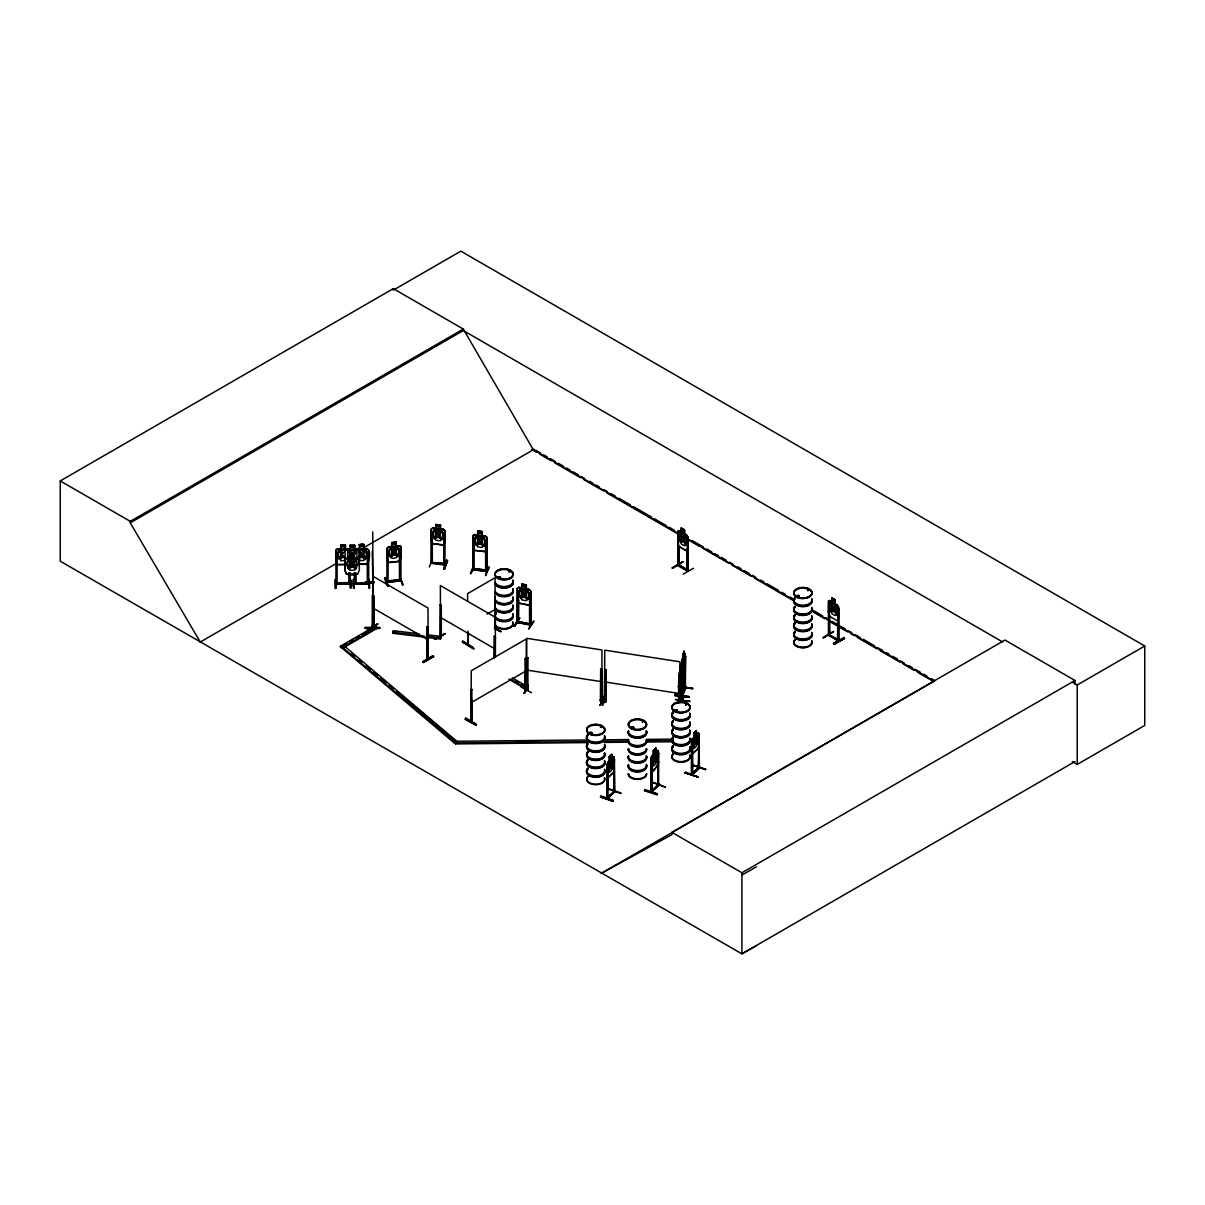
<?xml version="1.0" encoding="UTF-8"?>
<svg xmlns="http://www.w3.org/2000/svg" width="1205" height="1205" viewBox="0 0 1205 1205"><rect width="100%" height="100%" fill="white"/><g stroke="black" fill="none" stroke-linecap="round" stroke-linejoin="round"><path stroke-width="1.5" d="M365.22 582.738L374.333 582.663M681.819 695.963L681.94 682.858M682.828 668.956C682.482 675.674 682.226 652.929 683.612 661.425C684.425 642.898 685.268 673.565 683.596 663.217L682.934 700.843L682 701.491L682.874 699.608M682.783 694.14L681.91 694.863L685.359 687.965M685.705 656.198L684.907 656.876L685.705 656.198L684.907 688.642M685.404 656.936L685.449 688.778L685.735 686.73L684.877 687.573M679.063 685.012C678.686 693.583 683.13 679.243 682.166 677.029M685.193 664.286L682.768 673.731M685.027 664.271L684.847 669.001L682.919 673.746M674.86 695.526L675.056 694.426L689.26 697.017L674.86 695.526L689.079 697.394M689.23 696.46L675.041 694.457M372.616 627.609L373.671 628.167L373.927 596.114L372.978 595.586L372.616 627.609L373.595 628.182L374.017 626.675L372.767 625.907M373.927 626.736L372.255 626.239M427.444 658.186L427.775 659.391L428.016 627.353L427.082 626.826L426.721 658.924L427.082 657.433M428.016 657.975C426.841 656.198 426.344 659.542 427.594 659.346M439.991 635.728L441.407 636.074L440.247 635.412M437.415 638.228L434.372 639.343L445.202 633.679C440.292 637.355 438.786 635.125 441.301 637.129L441.301 605.392L440.352 604.865L440.006 636.963M441.301 636.014L440.443 639.042L392.815 633.288L392.815 632.294L393.402 630.697L419.039 633.785M606.958 797.379L608.209 796.851L606.913 797.258C606.1 799.502 609.067 796.957 607.606 798.659L607.651 766.109L607.32 798.764L614.942 791.61M658.307 751.167L657.433 750.519L655.821 752.221L655.761 748.049L653.276 750.414L653.366 754.375L652.116 756.861L651.769 791.474M699.036 767.585L692.137 772.917L692.288 773.987M698.704 767.389L699.036 766.425M678.716 564.949L677.812 564.332M687.709 570.176L686.986 569.634M687.919 570.176L688.025 571.396L687.558 570.583M687.919 539.554L688.221 571.034M462.283 641.979C484.289 653.396 470.643 649.209 462.554 641.181L472.917 647.778M472.872 647.642L462.298 641.919M472.872 647.206L462.554 641.196M679.033 674.634L679.966 670.537M681.94 667.901L682.135 659.512L684.847 653.261L684.877 688.733M685.811 686.925L685.027 687.965M685.811 688.07L682.407 696.083M613.571 772.48L614.204 767.811L613.571 772.48L607.591 777.978L613.511 772.405M657.493 766.094C662.072 752.236 652.297 780.704 650.881 768.459M828.694 634.975L829.823 635.638L828.799 633.875L828.799 635.035L838.831 640.909L838.831 609.143L837.897 608.6L837.535 640.699C839.147 641.271 839.358 638.921 837.535 639.539M829.145 634.628L828.483 635.336L838.575 641.181L838.469 607.004L835.11 603.735C835.788 595.149 833.755 604.292 836.677 606.085L836.677 613.39L834.99 615.529L831.857 613.691L830.17 609.579L830.17 602.289L831.857 601.973L831.857 597.801L835.216 599.759M684.063 655.324L683.943 651.167L682.331 660.461L682.497 701.566L682.738 663.488L681.94 664.166L682.738 663.488M600.436 796.866L600.858 795.842L613.33 800.21L612.908 801.28L600.436 796.897L612.908 801.25M613.27 800.828L600.753 796.52L613.33 800.873M656.966 794.908L644.509 790.48L657.388 793.869L644.871 789.546L644.494 790.555L657.388 794.532M657.327 794.411L644.811 790.179M685.012 773.083L685.434 772.013L697.906 777.059L685.043 772.962M697.846 776.939L685.329 772.691L697.906 777.059M372.917 583.732L372.27 551.212M372.917 627.82L372.767 531.902M497.831 577.481L498.75 576.593M498.81 577.933L498.403 576.954M498.403 577.632L499.668 577.059M500.09 577.059L499.849 577.858M498.75 576.849L500.226 577.09M498.99 576.803L500.241 576.909L499.668 577.933M508.992 571.547L509.414 571.14M509.685 571.441L510.107 571.833M589.622 732.745L590.902 733.89L592.167 732.745M590.058 732.55L590.284 733.438M591.339 733.529L592.303 733.077M600.512 726.871L601.521 726.751L600.452 726.856M601.265 727.474L600.738 726.645M601.446 727.142L600.693 726.615M631.375 727.383L631.932 728.407L633.574 728.121M632.414 728.212L632.143 727.082M643.38 721.509L642.31 721.991M674.89 710.227L675.794 711.342L677.436 710.619M675.312 710.031L675.93 710.649M675.282 710.573L676.156 709.85M676.382 710.649L677.15 710.167L676.382 709.67M677.526 710.769L677.014 710.137M685.946 705.076L686.217 704.292M685.705 704.759L686.73 704.368M798.764 596.204L797.183 595.797L797.62 596.641M798.493 596.641L798.312 595.496M799.322 595.857L799.051 596.761M807.44 590.314C809.444 590.51 807.531 590.239 808.239 589.848M808.63 589.742L807.862 590.254M809.007 590.42L808.239 589.606M465.19 719.174L475.629 725.018L476.141 724.13C444.238 705.588 498.132 737.716 465.19 719.174L465.763 718.21M372.917 581.91L372.194 583.657M372.827 583.717L372.917 583.069M372.179 626.088L372.27 628.001L372.255 595.375M372.255 627.157L372.917 627.233M372.842 626.66L372.255 625.907L372.104 626.66M372.842 627.82L372.767 627.067M838.469 617.427L837.309 620.801L829.417 616.177L828.498 611.613L829.417 616.177M677.873 541.858L678.807 546.422L686.76 551.016L687.919 547.642L688.025 537.234L686.835 535.156L678.897 530.833L677.873 531.39L677.812 565.627L678.716 566.109M686.76 551.016L688.025 547.733M392.815 633.288L393.402 630.697M440.443 639.042L441.015 636.436L426.359 634.674M432.369 562.298L430.893 562.057L432.173 562.253L432.158 563.458L431.059 561.726L430.923 563.262L431.089 529.191L432.61 527.88L435.773 528.377M432.339 531.616L431.044 531.465L432.339 531.616L432.309 563.051M445.142 541.407L443.53 545.097L432.535 543.741L431.089 539.674L431.285 529.161M440.458 525.034L435.803 524.371L435.924 528.513L433.589 529.537L433.589 536.827L435.924 540.247L440.307 540.789L442.642 537.957L442.642 530.652L440.307 529.055L440.458 525.034L435.924 524.612M440.458 528.95L440.488 524.943M429.326 567.013L432.475 558.954M440.488 528.859L443.515 529.236L432.58 527.971M431.209 561.771L432.475 562.253M443.726 533.032L445.127 532.896L443.726 533.032L443.847 564.904L443.832 542.084M445.022 563.804L445.263 564.693L431.059 562.886M443.606 563.669L445.263 563.533M443.892 568.896L446.784 560.054L443.681 568.956L444.479 569.061L447.537 560.792L444.479 569.031M474.183 570.07L472.737 569.875L472.963 537.776M474.092 570.025L474.258 537.942M477.632 530.983L482.301 531.556L477.632 530.983L477.632 534.884M485.389 551.619L474.363 550.339L485.389 551.619L486.986 547.929L485.238 551.559M482.301 535.472L482.301 531.556M472.963 567.028L470.447 573.701L472.978 568.685M471.14 573.625L473.068 568.188M472.827 568.383L472.993 569.905L472.917 535.788L474.439 534.493L477.783 535.035M473.023 568.368L487.091 570.146L474.409 568.911M474.152 569.995L474.409 568.579M485.54 539.629L486.94 539.509L485.54 539.629L485.66 571.516L486.986 571.592L486.986 537.43L485.344 535.848L482.151 535.577L482.151 531.676M486.865 570.477L486.654 571.637L486.986 537.43M485.826 569.905C485.781 574.152 484.425 568.263 486.94 570.131M485.51 575.568L488.597 566.666L489.351 567.419L485.63 575.478M357.524 550.143L359.03 550.007L361.515 553.532C363.247 548.064 369.107 548.757 362.554 554.421C369.046 560.054 363.774 561.048 361.605 555.264L358.623 559.18M393.975 551.122C395.617 545.549 401.461 545.564 394.984 551.92C401.536 556.921 395.933 558.457 394.05 552.869C392.393 558.728 386.383 558.728 393.041 552.116C385.208 545.006 395.014 548.305 393.869 550.911M400.934 557.237L399.367 561.199L388.552 562.389L387.136 558.759L387.136 548.35M387.016 558.894L388.462 562.615L399.518 561.41L401.099 557.252L401.099 546.754C398.885 544.058 394.14 548.245 396.385 541.979L391.685 542.491L391.715 546.498L388.477 546.754L386.986 548.32L386.895 582.482C384.892 580.283 390.149 580.313 388.055 582.392L388.1 550.278M650.926 768.609L650.79 758.066L653.502 754.42L653.411 750.459M651.031 792.092L650.881 758.035L651.815 755.897M692.212 774.062L691.399 774.71L691.384 740.563L698.117 732.911L698.9 733.559L698.704 768.549L698.9 733.559M691.519 740.608L692.182 738.364M683.069 654.104L683.717 652.492L683.069 655.415M679.364 702.349L679.454 673.218L681.217 663.955L680.192 666.877M680.192 668.173L680.84 665.25M682 701.491L681.97 666.034L679.424 672.3M681.97 666.034L681.187 668.082L681.066 663.94M679.56 676.999L679.364 676.186L679.56 701.295M682.889 669.543L684.455 662.554L683.943 651.167M679.274 687.874L681.97 681.774M675.508 699.653L689.712 701.581M684.877 687.904L682.768 694.351M681.94 695.933L685.208 687.904L684.681 653.246M682.151 700.738L682.271 700.692M678.385 686.895L692.755 688.311L678.551 686.383M689.893 701.084L675.538 699.472M367.013 564.211L368.61 560.325M359.316 561.003L357.719 564.889L346.588 565.115L357.84 565.024L359.467 561.018L359.467 550.519L357.78 549.164L346.633 549.254L345.112 550.655L345.142 570.281M529.341 605.166L518.722 603.027L517.276 598.945L518.677 603.118L529.281 605.256L530.742 601.551M529.281 605.256L530.833 601.687M528.016 657.81L526.615 657.9L528.016 657.81L527.835 689.893M524.988 671.26L524.883 690.495C527.338 691.655 525.47 686.805 528.046 688.356M524.597 693.402L528.377 684.771L527.188 688.055M528.347 684.771L523.904 693.477L526.721 689.787L526.751 638.319L601.928 649.947L601.943 701.325L600.376 699.939L602.048 699.834L600.482 700.03M528.031 689.064L526.495 688.552M600.647 669.061L601.928 669.257L600.647 669.061L600.391 701.144L601.792 701.31L601.792 669.528M679.936 702.711L679.936 661.786L604.759 650.158L604.503 701.551L604.759 669.468L606.04 669.664L605.874 701.792L606.04 669.664M603.841 696.445L604.639 697.228L600.165 705.256L603.886 696.46L600.286 705.181M600.165 705.256L603.946 696.52M606.386 696.626L602.696 705.437C600.693 705.874 604.443 695.918 606.386 697.288M604.609 700.06L606.175 700.301L604.759 700.421M678.656 680.9L679.936 681.096L678.656 680.9L678.536 702.801M823.241 637.385L833.709 631.465L823.316 638.032M823.226 637.882L833.182 631.736M672.721 568.308L683.024 561.681L672.209 567.917M367.495 629.748L377.828 623.738L367.57 630.396M367.48 630.23L377.737 624.235M434.869 639.027L445.097 633.514M387.874 586.428L385.299 577.557L384.546 578.295L386.73 584.922M609.233 756.755L611.854 754.435L609.233 756.755L609.308 760.717L608.073 763.202L607.441 797.921M335.412 579.349L335.803 588.371L335.005 588.386L335.517 579.289M335.412 579.786L335.803 588.371M353.201 579.801L353.502 588.251L354.225 587.603M686.73 535.231L688.025 537.234L687.919 571.336C685.449 569.709 673.595 564.121 678.671 564.874M679.213 565.883L679.108 547.13M514.776 626.314L519.596 617.698L514.083 626.088M514.686 626.133L519.566 617.698M514.008 626.163L519.506 618.18M400.994 580.629L386.685 582.151L388.251 582.03M470.748 720.515C474.439 719.174 469.679 721.75 471.14 721.931L471.245 670.793L526.269 639.012L526.269 690.224M524.853 689.29L526.374 688.883L525.034 689.185M517.367 622.578L517.337 588.371L517.111 622.473M517.111 621.313L530.562 624.085L530.757 625.305L530.742 591.128L529.236 589.486L518.768 587.272L517.276 588.462M517.412 590.45L518.662 590.706M521.855 587.889L521.855 583.988L526.374 584.892L526.314 588.884L528.423 590.751L528.423 598.042L526.163 600.723L521.946 599.864L519.686 596.279L519.686 588.989L521.946 588.145L521.855 583.988M517.246 622.503L530.878 625.259L530.893 591.098L529.296 589.396L526.224 588.899L526.374 584.892M529.582 623.482L529.582 625.094L529.658 592.935M530.908 593.176L529.492 593.206M518.496 621.599L530.546 624.13M518.512 621.66L518.707 622.413M529.718 624.687L529.658 604.142M533.559 621.102L528.558 629.1L534.116 621.223M606.838 798.538L614.46 791.414L614.384 790.254L613.571 792.137L614.927 791.685L614.384 759.707L613.616 792.212M650.896 791.037L658.111 785.193L652.206 790.796M657.674 784.711L658.517 783.913M657.764 785.69L658.397 751.046L657.463 750.354L651.709 755.942M651.649 792.318L651.694 759.768L651.453 792.348L658.954 785.223M692.001 772.932L691.444 773.625L698.734 767.69M691.504 773.52C689.621 777.978 703.434 764.949 698.192 768.383L698.945 735.894L699.427 767.931M699.367 767.916L691.956 774.86L692.77 774.182L692.634 739.373L693.929 736.888L693.794 732.926L696.279 730.576L697.439 742.099L696.204 746.422L693.884 748.621L692.634 746.678M682.617 694.773L682.617 695.933M467.51 643.485C469.589 643.003 466.486 644.404 467.962 644.404M467.977 631.119L467.992 644.946L468.429 632.655M494.668 627.91L500.813 631.661L495.074 628.784M494.668 629.07L495.135 597.017L495.135 628.799M358.548 557.282L360.581 554.421L358.623 551.739M498.283 577.195L500.105 577.496M500.512 577.541L498.102 577.722M500.467 577.888L500.165 576.818M510.046 571.682L508.721 571.833L509.143 571.004M589.531 732.866L591.76 732.971L590.284 732.73M591.655 732.926L589.893 732.489M633.077 728.166L633.393 727.067M675.297 709.881L674.755 710.558L675.93 711.055M796.701 595.978L799.051 595.601M798.81 596.445L799.427 595.978M807.832 590.706L808.043 589.667M372.27 581.819L372.27 582.663M372.857 582.648L372.842 581.91M354.15 582.738L355.776 582.708M354.15 583.883L368.745 583.717L368.61 549.902M355.776 583.039C362.856 585.992 369.137 580.946 368.564 584.048M387.167 548.441L388.552 546.874L399.397 545.775M386.941 580.976L388.341 581.156M399.548 580.78L401.024 580.991L400.904 579.801M468.459 644.645L467.962 643.244M609.369 760.717L606.748 764.407L606.883 774.951M607.651 762.283L613.556 756.74L611.854 758.352M607.651 766.109L607.395 766.907M614.821 759.858L613.707 760.355M653.502 750.504L655.821 748.305M614.053 791.203L614.821 790.48M614.836 791.67L607.727 796.987L614.053 791.534M651.694 759.768L651.453 760.566M658.322 785.901L658.442 753.366L658.517 785.073M658.864 753.517L657.749 754.029M651.709 771.456L657.433 766.019M696.415 730.622L693.929 732.986M692.212 742.295L691.971 774.951L691.956 743.093M699.382 736.044L698.267 736.541M657.749 784.636L658.984 784.109L658.111 786.022M651.016 792.197L658.442 785.148M697.996 748.606L692.167 754.164L698.132 748.667L698.9 744.042M693.011 765.476L705.904 769.453L693.432 765.055M347.718 550.143L345.323 548.878L345.323 544.871L340.849 544.931L340.849 548.923L337.43 548.742L335.909 550.158L335.969 584.395L337.204 584.35M336.059 550.293L337.505 548.968L348.516 548.832M345.112 550.745L346.709 549.375L350.068 549.45L349.902 545.308L354.692 545.368L349.902 545.308M349.917 558.518L347.537 559.843L347.537 567.133L349.917 570.251L354.391 570.206L356.785 567.073L356.785 559.768L354.391 558.487L354.526 550.625L350.053 550.655L349.917 558.518L346.498 558.322L344.976 559.828C344.841 572.104 342.898 577.27 357.689 574.092L359.331 570.101L359.346 550.098L363.82 550.052L363.82 557.343L359.346 557.403M472.179 721.373L471.712 719.912L471.396 721.84M526.374 688.883L525.516 690.601M525.034 690.345L526.028 689.832M473.068 535.864L474.499 534.628L485.238 536.059L486.956 537.52M589.667 732.655L590.676 732.188M799.201 596.43L796.927 596.43M631.42 727.293L632.384 726.766L631.284 727.925M632.203 727.76L632.64 727.218M633.348 727.986L633.258 726.961M633.785 727.956L632.866 728.212M633.634 728.287L633.348 727.007M643.093 721.539L642.431 721.524M675.403 710.317L676.382 710.076M676.773 710.92L676.999 710.031M677.3 710.799L676.382 711.055M348.923 582.618L335.803 582.783L350.173 583.039M337.084 583.16L336.993 584.38M337.084 584.32L337.129 552.221L335.803 552.236L337.129 552.523M350.098 582.693L348.938 583.039M348.923 583.823L350.248 584.139L350.083 582.618M354.21 583.069L355.641 583.009M355.626 572.661L355.776 583.868M367.284 582.572L368.594 582.557L367.329 582.904M677.767 531.45L678.957 530.607L681.367 532.143M607.441 796.761L607.727 797.815M443.681 563.337L444.991 563.458M495.481 597.228L494.668 597.288M495.195 628.151L500.572 631.209M500.813 631.646L494.607 628.272M372.978 626.193L373.671 627.007M440.006 636.843L440.94 637.37L441.301 605.392M422.819 661.635L433.137 655.686L422.88 661.681L423.392 662.614L433.634 656.544L422.91 662.238M433.213 656.303L422.97 662.298L433.604 656.514L433.077 655.64M494.095 657.915L494.457 636.089L495.391 636.632L495.029 656.65M470.884 721.659L470.884 689.893L471.803 689.35L472.164 721.449M472.164 689.561L470.884 689.893M525.35 658.864L526.269 658.322L524.988 658.653L525.35 690.646M531.48 692.724L521.012 686.971M756.499 945.548L741.918 953.848L60.25 561.199L60.25 480.931L393.297 288.658L463.307 329.07L533.318 449.751L678.34 533.469M60.25 480.931L130.261 521.358L463.307 329.07M201.054 641.587L200.256 642.039L130.261 522.85L463.307 330.562L1002.545 641.888M200.256 642.039L336.24 563.533M363.925 547.552L534.101 449.299M340.443 646.211L374.83 626.344L376.849 627.504L376.849 628.498L342.446 648.365L340.443 647.206L340.443 646.211L342.446 647.371L454.496 742.19L454.496 743.184L342.446 648.365L342.446 647.371L376.849 627.504M340.443 647.206L346.694 643.591M349.827 641.783L352.945 639.976M356.078 638.168L359.195 636.376M362.328 634.568L371.712 629.146M487.031 614.158L495.135 609.489M681.262 531.947L681.262 528.031L684.651 529.989L684.53 533.966L686.79 535.261M678.174 533.514L678.852 566.094M684.53 530.049L681.141 528.091M688.025 571.396L687.437 569.378L686.986 570.839L687.347 538.816L794.035 600.271M678.807 546.422L686.865 550.941M672.149 567.977L683.039 561.696M683.115 574.137L693.462 568.263M471.245 702.56L526.269 670.793M601.898 873.007L671.908 834.658L671.908 832.339L1004.955 640.051L1074.965 680.479L1074.965 684.154M601.114 873.459L934.176 681.171L811.959 610.619M671.908 832.339L741.918 872.766L1074.965 680.479M1072.345 682.181L1077.225 684.997L1144.75 646L1144.75 725.44L1077.225 764.422L1072.33 761.605M1074.965 761.56L741.918 953.848L741.918 872.766M828.799 603.268L829.462 635.848M837.4 604.94L838.575 607.019L838.575 617.517M838.831 609.143L837.55 608.796M837.791 639.478L829.462 635.02L838.575 640.021M834.116 644.298L844.509 638.379L834.131 644.374L833.559 643.38L844.027 637.55M833.559 644.042L844.509 638.379L843.952 637.46M844.042 638.063L833.589 643.395M741.918 875.071L756.499 866.772M340.849 548.923L338.454 550.263L338.454 557.554L340.849 560.656L345.323 560.596M356.966 550.128L359.346 548.802L359.195 544.675C368.504 540.879 359.903 551.016 367.073 548.486C371.502 551.739 369.137 559.888 367.118 564.347L357.749 564.362M350.053 549.344L347.658 550.67L347.658 557.975M517.276 621.042L518.707 621.253L517.472 621.042M385.238 577.617L387.965 586.338M445.157 563.82L432.475 562.584L443.997 563.337L444.991 564.618M445.007 563.413L444.841 565.024L445.172 530.818L443.515 529.236M472.963 569.558L487.091 571.306M474.303 568.865L473.128 568.368M471.742 721.117L471.803 700.15M631.646 727.127L633.634 727.127M686.142 704.036L685.57 704.789M604.609 701.22L606.04 701.431L604.729 701.174M605.844 701.732L604.759 701.581M342.446 647.371L344.796 646.437L456.831 741.271L454.496 742.19M342.446 648.365L344.796 647.431L344.796 646.437M353.803 579.741L354.104 588.161M518.436 622.774L518.662 600.045M468.127 644.374L467.615 632.715M335.954 582.813L335.818 584.38L350.248 583.838M608.51 789.124L620.982 793.508M705.543 769.679L693.071 765.265M665.039 787.166L652.492 782.301L665.386 786.94M400.843 579.485L387.92 580.81L388.341 582.316M399.548 579.967L401.024 579.831M399.683 580.72L399.548 549.013M499.021 576.608L497.876 577.692M499.894 578.008L498.75 577.843M798.719 596.716L797.559 596.55M591.399 733.438L590.239 733.589M633.137 727.805L631.947 727.715M633.303 728.242L631.977 728.242M399.668 579.53L400.813 579.876M678.069 564.076L678.069 565.22M687.242 570.522L687.347 550.022M367.118 582.572L354.481 583.115M527.85 689.938L526.751 689.742M396.264 542.22L391.881 542.702L391.881 546.603L389.516 548.17L389.516 555.475L391.881 558.337L396.264 557.855L398.614 554.466L398.614 547.175L396.264 546.121L396.234 542.13M388.191 550.564L386.805 550.414M399.638 549.299L400.843 548.862M399.668 575.975L402.53 584.787M386.805 581.367L399.397 579.967M387.061 581.337L386.925 582.557L400.934 580.931L400.934 546.814M402.41 584.907L403.208 584.787L399.668 576.638L402.5 584.289M681.036 668.067L681.578 675.312L680.012 682.301L679.454 680.524M797.8 595.24L798.764 595.481M676.502 711.161L675.463 710.83M642.822 721.132L642.551 721.991M373.49 626.946L373.565 628.091M440.247 636.571L441.301 637.129M427.082 626.826L427.293 658.593M677.993 531.495L678.385 565.296M838.062 639.253L838.062 640.397L837.897 619.807M359.195 544.765L363.985 544.705M345.323 548.787L348.576 548.712L350.263 550.067M359.195 548.667L355.927 548.621L354.406 550.037M356.002 548.742L367.013 548.712M345.323 550.173L340.849 550.233L340.849 557.523L345.323 557.478M367.284 551.965L368.594 551.95M359.346 560.536L363.82 560.476L366.215 557.328L366.215 550.022L363.82 548.742L363.82 544.75M357.84 564.226L367.013 564.121M337.385 564.603L344.871 564.512L337.385 564.603L335.909 560.732M350.535 588.1L350.098 579.123L350.399 588.206C352.191 588.974 352.478 578.656 350.098 579.786M353.201 579.831L354.014 579.168L354.315 588.251M368.61 579.65L369.408 579.65M335.818 584.305L350.098 584.139L350.098 572.631M368.61 584.018L354.21 584.229L354.315 572.676M369.031 587.965L368.61 578.987L368.896 588.07M587.121 739.975L455.656 741.286L455.701 743.922L587.166 742.611M604.021 739.81L628.438 739.569M647.221 739.373L673.52 739.117M515.755 741.678L538.289 741.452M647.221 740.367L658.502 740.262M587.166 741.617L455.701 742.928L455.701 743.922M604.082 741.437L628.498 741.196M647.281 741.015L673.565 740.744M604.082 742.431L628.498 742.19M647.281 742.009L673.565 741.738M354.526 545.413L354.526 549.405L357.719 549.39L359.316 550.67M349.766 554.39C362.735 555.46 344.976 551.122 349.766 558.307M354.391 558.397L357.644 558.322L359.331 559.692L357.584 558.367L346.573 558.548M346.573 573.957L357.584 573.866M374.333 582.226L365.22 582.256L372.782 582.994M365.22 582.452L374.333 582.376M365.22 627.368L379.816 627.428L379.816 628.438L365.22 628.498L365.22 627.474M379.816 627.941L365.22 628.001M444.841 565.024L431.179 563.292M602.063 701.039L600.647 701.174M354.481 584.259L354.451 582.648M655.686 752.161L656.936 752.297L656.936 759.587L655.686 763.895L653.366 766.094L652.116 764.151M611.628 754.601L611.628 758.502L612.878 758.638L612.878 765.928L611.628 770.236L609.308 772.435L608.073 770.492M393.402 631.691L397.063 632.128M392.815 632.294L423.949 636.059M427.609 636.496L440.443 638.048M472.857 538.063L474.152 538.228M443.455 544.856L432.655 543.621L431.134 539.584M447.537 560.822L446.739 560.054M472.993 568.745L473.987 568.865M486.835 571.577L472.706 569.814M682.843 653.863L682.843 657.764M682.135 659.512L681.759 661.846M678.385 686.232L692.589 688.808M678.415 686.669L692.619 688.627M604.624 669.754L605.904 669.935M528.016 688.432L526.916 688.221L526.916 689.381M526.751 689.396L528.167 689.606M604.759 681.925L679.936 693.568M526.751 670.085L601.928 681.714M678.144 565.205L688.371 571.065M521.795 584.063L526.314 584.982M518.722 587.362L522.006 588.055M518.843 618.21L519.596 618.361M530.953 624.883L517.412 622.232L517.608 621.012M495.029 629.266L495.135 577.707L467.615 593.598L467.615 601.069M499.473 576.608L500.647 577.481M347.1 550.022L345.534 550.067L343.018 553.652C340.94 548.124 335.909 549.194 342.084 554.541C335.321 560.461 341.361 561.153 343.094 555.4L345.639 559.03M601.792 700.964L600.512 701.114L600.376 699.939M369.348 579.56L369.709 588.07M698.117 732.911L698.825 733.694M691.308 751.077L692.303 754.21M658.397 751.046L658.186 785.946M655.761 751.965L655.912 748.094M608.45 788.642L620.967 793.026M613.707 792.137L614.204 757.327L614.053 792.363M440.578 636.632L440.352 585.555L495.391 617.322L495.391 656.439M838.439 641.181L838.303 639.93M590.465 733.529L589.622 733.137M354.526 549.314L356.921 550.595L356.921 557.9M440.006 605.061L440.94 605.603M494.095 636.3L495.029 636.843M372.631 595.797L373.565 596.324M426.721 627.022L427.655 627.564M526.269 688.944L525.757 689.923L525.907 670.718M426.721 657.764L428.016 657.93M427.082 658.593L428.152 659.135L428.016 608.043L372.978 576.276L373.143 627.383M476.08 724.672L465.687 718.752L476.141 724.792M1144.75 646L460.837 251.152L393.297 290.134L393.297 288.658M535.728 450.233L540.623 453.065M543.877 454.933L547.13 456.815M550.399 458.698L555.279 461.53M558.548 463.413L563.428 466.23M566.681 468.112L569.95 469.995M573.203 471.878L578.099 474.695M581.352 476.577L584.606 478.46M589.501 481.277L592.755 483.16M596.023 485.043L599.277 486.925M604.172 489.742L607.425 491.625M610.679 493.508L615.574 496.339M618.828 498.222L630.245 504.805M633.499 506.687L651.423 517.035M654.677 518.918L666.094 525.5M669.347 527.383L674.228 530.2M692.152 540.548L703.569 547.13M706.823 549.013L711.718 551.845M714.972 553.728L718.225 555.595M721.494 557.478L726.374 560.31M729.643 562.193L732.896 564.076M737.791 566.892L741.045 568.775M744.298 570.658L749.194 573.475M752.447 575.357L755.716 577.24M760.596 580.057L763.85 581.94M767.118 583.823L778.52 590.405M781.774 592.288L785.042 594.17M789.923 597.002L793.191 598.885M812.742 610.167L822.518 615.815M825.771 617.698L829.04 619.581M832.293 621.464L837.189 624.28M840.442 626.163L845.338 628.98M848.591 630.863L851.845 632.745M855.113 634.628L859.993 637.445M863.262 639.328L874.664 645.91M877.918 647.793L882.813 650.625M886.067 652.508L889.32 654.39M892.589 656.258L897.469 659.09M900.738 660.973L903.991 662.855M908.886 665.672L912.14 667.555M915.393 669.438L920.289 672.254M923.542 674.137L926.811 676.02M931.691 678.837L934.96 680.72M531.706 449.48L536.587 452.297M539.84 454.18L551.242 460.762M554.496 462.645L580.554 477.677M583.807 479.56L603.359 490.842M606.612 492.725L676.638 533.152M686.986 539.012L699.427 546.317M702.681 548.2L728.739 563.232M731.992 565.115L751.543 576.397M754.797 578.28L793.884 600.843M813.42 612.125L824.823 618.707M829.703 621.524L847.612 631.872M850.866 633.755L854.134 635.622M857.388 637.505L876.924 648.787M880.177 650.67L899.728 661.952M902.982 663.835L914.384 670.417M917.638 672.3L933.92 681.699M688.417 569.98L686.986 569.754M440.352 617.322L495.391 649.103M512.411 677.963L528.046 686.986M515.529 680.765L518.662 682.572M521.795 684.38L528.046 687.98M510.408 679.123L526.043 688.145M508.841 679.213L526.043 689.139M372.978 608.043L428.016 639.825M831.736 597.861L835.11 599.834M829.507 600.587L837.234 605.121M367.284 584.033L367.284 552.251M482.12 535.668L484.455 537.264L484.455 544.555L482.12 547.401L477.752 546.859L475.403 543.44L475.403 536.135L477.752 535.125L477.783 531.134M400.994 579.469L400.813 581.036M399.367 545.684L400.964 546.904M797.439 596.55L797.062 595.797M591.519 732.324L591.776 733.092M348.576 548.712L350.113 550.128M613.405 756.695L614.264 757.508L613.375 756.861M351.981 653.517L354.842 655.942M359.15 659.602L362.027 662.027M366.335 665.672L370.643 669.317M373.52 671.757L377.828 675.403M380.705 677.828L386.444 682.693M389.32 685.118L393.628 688.778M396.505 691.203L456.831 742.265M443.425 529.447L444.976 530.938L444.976 541.361M658.864 785.299L658.954 784.063M345.278 561.214L346.709 564.979L345.112 561.138M345.127 570.191L346.573 574.062M337.505 564.467L336.059 560.626L336.059 550.203M474.469 550.233L472.947 546.181L474.363 550.339M385.299 577.557L388.07 585.826M691.519 751.031L692.363 754.014M606.958 774.845L607.787 777.843M606.823 774.8L607.727 778.023M345.474 548.652L345.474 544.735L340.684 544.796L340.684 548.712M354.692 549.179L354.692 545.278M1077.225 684.997L1077.225 764.422M831.962 597.996L831.962 601.898L829.567 600.361L828.377 601.205L828.438 635.366L828.332 634.026M829.718 615.017L829.823 635.638M828.603 601.25L828.603 611.658M696.279 730.576L696.204 734.688M684.425 530.125L684.425 534.026L686.112 536.3L686.112 543.606L684.425 545.76L681.262 543.937L679.575 539.825L679.575 532.535L681.262 532.203L681.262 528.031M679.063 674.589L679.063 701.22M678.581 564.844L678.536 566.034M611.718 754.39L611.763 758.563M609.444 756.845L609.444 760.762M606.958 764.422L606.958 798.538M606.175 700.301L606.175 701.446M604.94 700.015L604.925 701.22M600.813 699.653L600.813 700.813M518.496 590.977L518.331 622.774M494.457 636.089L494.457 657.704M474.122 568.489L473.972 570.07M432.58 561.967L432.475 563.413M399.819 579.982L399.548 581.126L399.548 556.484M374.83 626.344L374.83 627.338M373.927 596.114L373.927 627.895M355.641 572.947L355.641 584.169M348.923 582.663L348.938 584.244L348.772 572.646M130.261 521.358L130.261 522.85M689.893 722.714A9.233 5.332 0 0 1 679.786 729.387A9.233 5.332 0 0 1 672.993 721.433M689.757 723.256A9.083 5.242 0 0 1 679.801 729.808A9.083 5.242 0 0 1 673.113 721.991M689.727 730.11A9.053 5.227 0 0 1 679.801 736.632A9.053 5.227 0 0 1 673.143 728.844M689.787 730.305A9.113 5.272 0 0 1 679.801 736.888A9.113 5.272 0 0 1 673.083 729.025M689.772 730.592A9.098 5.257 0 0 1 679.801 737.159A9.098 5.257 0 0 1 673.098 729.326M689.893 713.947A9.233 5.332 0 0 1 679.786 720.62A9.233 5.332 0 0 1 672.993 712.667M674.454 711.568A9.233 5.332 0 0 1 676.367 710.724M689.772 721.78A9.098 5.257 0 0 1 679.801 728.347A9.098 5.257 0 0 1 673.098 720.515M689.772 714.475A9.098 5.257 0 0 1 679.801 721.057A9.098 5.257 0 0 1 673.098 713.209M689.893 722.262A9.233 5.332 0 0 1 679.786 728.935A9.233 5.332 0 0 1 672.993 720.982M689.893 713.496A9.233 5.332 0 0 1 679.786 720.168A9.233 5.332 0 0 1 672.993 712.215M674.454 711.116A9.233 5.332 0 0 1 676.367 710.272M689.757 713.014A9.083 5.242 0 0 1 679.801 719.566A9.083 5.242 0 0 1 673.113 711.748M674.559 710.664A9.083 5.242 0 0 1 676.442 709.835M689.893 747.702A9.233 5.332 0 0 1 679.786 754.375A9.233 5.332 0 0 1 672.993 746.422M689.772 748.23A9.098 5.257 0 0 1 679.801 754.812A9.098 5.257 0 0 1 673.098 746.964M689.727 755.098A9.053 5.227 0 0 1 679.801 761.62A9.053 5.227 0 0 1 673.143 753.833M689.742 731.42A9.068 5.227 0 0 1 679.801 737.957A9.068 5.227 0 0 1 673.128 730.155M689.787 755.294A9.113 5.272 0 0 1 679.801 761.876A9.113 5.272 0 0 1 673.083 754.014M689.787 755.58A9.113 5.272 0 0 1 679.801 762.163A9.113 5.272 0 0 1 673.083 754.315M689.787 730.938A9.113 5.272 0 0 1 679.801 737.52A9.113 5.272 0 0 1 673.083 729.673M689.893 738.936A9.233 5.332 0 0 1 679.786 745.609A9.233 5.332 0 0 1 672.993 737.656M689.772 746.769A9.098 5.257 0 0 1 679.801 753.336A9.098 5.257 0 0 1 673.098 745.503M689.772 739.463A9.098 5.257 0 0 1 679.801 746.046A9.098 5.257 0 0 1 673.098 738.198M689.893 747.251A9.233 5.332 0 0 1 679.786 753.923A9.233 5.332 0 0 1 672.993 745.97M689.893 738.484A9.233 5.332 0 0 1 679.786 745.157A9.233 5.332 0 0 1 672.993 737.204M689.757 738.002A9.083 5.242 0 0 1 679.801 744.554A9.083 5.242 0 0 1 673.113 736.737M811.793 608.344A9.233 5.332 0 0 1 801.671 615.017A9.233 5.332 0 0 1 794.893 607.064M811.673 608.887A9.098 5.257 0 0 1 801.687 615.454A9.098 5.257 0 0 1 794.999 607.606M811.613 615.74A9.053 5.227 0 0 1 801.702 622.262A9.053 5.227 0 0 1 795.044 614.475M811.688 615.921A9.113 5.272 0 0 1 801.687 622.503A9.113 5.272 0 0 1 794.984 614.64M811.673 616.237A9.098 5.257 0 0 1 801.687 622.819A9.098 5.257 0 0 1 794.999 614.972M811.793 599.578A9.233 5.332 0 0 1 801.671 606.251A9.233 5.332 0 0 1 794.893 598.298M811.673 607.41A9.098 5.257 0 0 1 801.687 613.978A9.098 5.257 0 0 1 794.999 606.145M811.658 600.12A9.083 5.242 0 0 1 801.702 606.672A9.083 5.242 0 0 1 795.014 598.855M811.793 607.907A9.233 5.332 0 0 1 801.671 614.565A9.233 5.332 0 0 1 794.893 606.612M811.793 599.126A9.233 5.332 0 0 1 801.671 605.799A9.233 5.332 0 0 1 794.893 597.846M811.658 598.644A9.083 5.242 0 0 1 801.702 605.196A9.083 5.242 0 0 1 795.014 597.379M811.793 633.333A9.233 5.332 0 0 1 801.671 640.006A9.233 5.332 0 0 1 794.893 632.053M811.673 633.875A9.098 5.257 0 0 1 801.687 640.442A9.098 5.257 0 0 1 794.999 632.595M811.613 640.729A9.053 5.227 0 0 1 801.702 647.251A9.053 5.227 0 0 1 795.044 639.463M811.658 617.035A9.083 5.242 0 0 1 801.702 623.588A9.083 5.242 0 0 1 795.014 615.77M811.688 640.909A9.113 5.272 0 0 1 801.687 647.492A9.113 5.272 0 0 1 794.984 639.629M811.673 641.211A9.098 5.257 0 0 1 801.687 647.778A9.098 5.257 0 0 1 794.999 639.945M811.688 616.583A9.113 5.272 0 0 1 801.687 623.166A9.113 5.272 0 0 1 794.984 615.318M811.793 624.567A9.233 5.332 0 0 1 801.671 631.239A9.233 5.332 0 0 1 794.893 623.286M811.658 632.399A9.083 5.242 0 0 1 801.702 638.951A9.083 5.242 0 0 1 795.014 631.134M811.673 625.094A9.098 5.257 0 0 1 801.687 631.676A9.098 5.257 0 0 1 794.999 623.829M811.793 632.881A9.233 5.332 0 0 1 801.671 639.554A9.233 5.332 0 0 1 794.893 631.601M811.793 624.115A9.233 5.332 0 0 1 801.671 630.787A9.233 5.332 0 0 1 794.893 622.834M811.673 623.633A9.098 5.257 0 0 1 801.687 630.2A9.098 5.257 0 0 1 794.999 622.367M604.639 745.232A9.233 5.332 0 0 1 594.517 751.905A9.233 5.332 0 0 1 587.724 743.952M604.488 745.775A9.083 5.242 0 0 1 594.532 752.327A9.083 5.242 0 0 1 587.859 744.509M604.473 752.628A9.068 5.227 0 0 1 594.532 759.18A9.068 5.227 0 0 1 587.874 751.363M604.639 736.466A9.233 5.332 0 0 1 594.517 743.139A9.233 5.332 0 0 1 587.724 735.186M604.488 744.298A9.083 5.242 0 0 1 594.532 750.851A9.083 5.242 0 0 1 587.859 743.033M604.488 737.008A9.083 5.242 0 0 1 594.532 743.56A9.083 5.242 0 0 1 587.859 735.743M604.639 744.78A9.233 5.332 0 0 1 594.517 751.453A9.233 5.332 0 0 1 587.724 743.5M604.639 736.014A9.233 5.332 0 0 1 594.517 742.687A9.233 5.332 0 0 1 587.724 734.734M604.488 735.532A9.083 5.242 0 0 1 594.532 742.084A9.083 5.242 0 0 1 587.859 734.267M604.639 770.221A9.233 5.332 0 0 1 594.517 776.894A9.233 5.332 0 0 1 587.724 768.941M604.488 770.763A9.083 5.242 0 0 1 594.532 777.315A9.083 5.242 0 0 1 587.859 769.498M604.458 777.602A9.053 5.227 0 0 1 594.547 784.139A9.053 5.227 0 0 1 587.889 776.351M604.473 753.938A9.068 5.227 0 0 1 594.532 760.476A9.068 5.227 0 0 1 587.874 752.673M604.488 778.114A9.083 5.242 0 0 1 594.532 784.681A9.083 5.242 0 0 1 587.859 776.848M604.533 753.456A9.113 5.272 0 0 1 594.532 760.039A9.113 5.272 0 0 1 587.829 752.191M604.639 761.455A9.233 5.332 0 0 1 594.517 768.127A9.233 5.332 0 0 1 587.724 760.174M604.488 769.287A9.083 5.242 0 0 1 594.532 775.839A9.083 5.242 0 0 1 587.859 768.022M604.488 761.997A9.083 5.242 0 0 1 594.532 768.549A9.083 5.242 0 0 1 587.859 760.732M604.639 769.769A9.233 5.332 0 0 1 594.517 776.442A9.233 5.332 0 0 1 587.724 768.489M604.639 761.003A9.233 5.332 0 0 1 594.517 767.675A9.233 5.332 0 0 1 587.724 759.722M604.488 760.521A9.083 5.242 0 0 1 594.532 767.073A9.083 5.242 0 0 1 587.859 759.255M646.543 741.768A9.083 5.242 0 0 1 637.46 747.01A9.083 5.242 0 0 1 628.377 741.768M646.377 739.87A9.233 5.332 0 0 1 637.46 746.588A9.233 5.332 0 0 1 628.543 739.87M646.377 739.418A9.233 5.332 0 0 1 637.46 746.136A9.233 5.332 0 0 1 628.543 739.418M646.377 731.104A9.233 5.332 0 0 1 637.46 737.822A9.233 5.332 0 0 1 628.543 731.104M646.377 730.652A9.233 5.332 0 0 1 637.46 737.37A9.233 5.332 0 0 1 628.543 730.652M646.543 749.133A9.083 5.242 0 0 1 637.46 754.375A9.083 5.242 0 0 1 628.377 749.133M646.513 748.606A9.053 5.227 0 0 1 637.46 753.833A9.053 5.227 0 0 1 628.423 748.606M646.573 740.292A9.098 5.257 0 0 1 637.46 745.549A9.098 5.257 0 0 1 628.362 740.292M646.573 733.002A9.098 5.257 0 0 1 637.46 738.258A9.098 5.257 0 0 1 628.362 733.002M646.573 731.525A9.098 5.257 0 0 1 637.46 736.782A9.098 5.257 0 0 1 628.362 731.525M646.588 748.802A9.113 5.272 0 0 1 637.46 754.074A9.113 5.272 0 0 1 628.347 748.802M646.588 749.465A9.113 5.272 0 0 1 637.46 754.722A9.113 5.272 0 0 1 628.347 749.465M646.543 766.757A9.083 5.242 0 0 1 637.46 771.998A9.083 5.242 0 0 1 628.377 766.757M646.377 764.859A9.233 5.332 0 0 1 637.46 771.577A9.233 5.332 0 0 1 628.543 764.859M646.377 764.407A9.233 5.332 0 0 1 637.46 771.125A9.233 5.332 0 0 1 628.543 764.407M646.377 756.092A9.233 5.332 0 0 1 637.46 762.81A9.233 5.332 0 0 1 628.543 756.092M646.377 755.64A9.233 5.332 0 0 1 637.46 762.358A9.233 5.332 0 0 1 628.543 755.64M646.543 774.107A9.083 5.242 0 0 1 637.46 779.364A9.083 5.242 0 0 1 628.377 774.107M646.528 773.61A9.068 5.227 0 0 1 637.46 778.852A9.068 5.227 0 0 1 628.392 773.61M646.573 765.28A9.098 5.257 0 0 1 637.46 770.537A9.098 5.257 0 0 1 628.362 765.28M646.573 757.99A9.098 5.257 0 0 1 637.46 763.247A9.098 5.257 0 0 1 628.362 757.99M646.573 756.514A9.098 5.257 0 0 1 637.46 761.771A9.098 5.257 0 0 1 628.362 756.514M646.528 749.932A9.068 5.227 0 0 1 637.46 755.158A9.068 5.227 0 0 1 628.392 749.932M646.588 773.806A9.113 5.272 0 0 1 637.46 779.078A9.113 5.272 0 0 1 628.347 773.806M512.833 590.179A9.083 5.242 0 0 1 506.416 596.596A9.083 5.242 0 0 1 495.285 592.89M512.818 597.047A9.068 5.227 0 0 1 506.401 603.449A9.068 5.227 0 0 1 495.3 599.744M512.818 597.529A9.068 5.227 0 0 1 506.401 603.931A9.068 5.227 0 0 1 495.3 600.241M512.848 579.936A9.098 5.257 0 0 1 506.416 586.368A9.098 5.257 0 0 1 495.27 582.663M512.984 589.652A9.233 5.332 0 0 1 506.446 596.174A9.233 5.332 0 0 1 495.15 592.408M512.984 589.2A9.233 5.332 0 0 1 506.446 595.722A9.233 5.332 0 0 1 495.15 591.956M512.833 588.703A9.083 5.242 0 0 1 506.416 595.134A9.083 5.242 0 0 1 495.285 591.429M495.285 584.124A9.083 5.242 0 0 0 506.416 587.829A9.098 5.257 0 0 0 512.848 581.413A9.083 5.242 0 0 1 506.416 587.829A9.098 5.257 0 0 1 495.27 584.124M512.984 580.885A9.233 5.332 0 0 1 506.446 587.407A9.233 5.332 0 0 1 495.15 583.642M512.984 580.433A9.233 5.332 0 0 1 506.446 586.956A9.233 5.332 0 0 1 495.15 583.19M512.878 597.228A9.113 5.272 0 0 1 506.416 603.675A9.113 5.272 0 0 1 495.255 599.954M512.984 614.64A9.233 5.332 0 0 1 502.862 621.298A9.233 5.332 0 0 1 496.068 613.345M512.833 615.168A9.083 5.242 0 0 1 502.877 621.72A9.083 5.242 0 0 1 496.189 613.902M512.848 613.691A9.098 5.257 0 0 1 502.877 620.259A9.098 5.257 0 0 1 496.174 612.426M512.984 614.188A9.233 5.332 0 0 1 502.862 620.846A9.233 5.332 0 0 1 496.068 612.893M512.818 622.036A9.068 5.227 0 0 1 506.401 628.438A9.068 5.227 0 0 1 495.3 624.732M512.818 622.518A9.068 5.227 0 0 1 506.401 628.92A9.068 5.227 0 0 1 495.3 625.229M512.833 604.925A9.083 5.242 0 0 1 506.416 611.357A9.083 5.242 0 0 1 495.285 607.651M512.833 606.401A9.083 5.242 0 0 1 506.416 612.818A9.083 5.242 0 0 1 495.285 609.112M512.984 605.874A9.233 5.332 0 0 1 506.446 612.396A9.233 5.332 0 0 1 495.15 608.63M512.984 605.422A9.233 5.332 0 0 1 506.446 611.944A9.233 5.332 0 0 1 495.15 608.179M512.818 598.343A9.068 5.227 0 0 1 506.401 604.759A9.068 5.227 0 0 1 495.3 601.054M512.878 597.876A9.113 5.272 0 0 1 506.416 604.323A9.113 5.272 0 0 1 495.255 600.602M512.878 622.217A9.113 5.272 0 0 1 506.416 628.664A9.113 5.272 0 0 1 495.255 624.943M679.816 672.887L679.786 682.09L680.72 675.975C682.286 685.434 681.699 656.288 680.75 674.182L680.162 672.059L679.816 672.887M675.026 694.984L689.26 697.017L675.026 694.984M608.57 762.946L610.152 765.943L608.51 772.134L610.649 766.305C611.553 771.577 614.625 766.666 611.176 764.934L612.727 758.999L610.694 764.527L609.384 762.208L608.57 762.946M652.628 756.604L654.195 759.602L652.553 765.793L654.707 759.963C655.61 765.235 658.668 760.325 655.234 758.593L656.785 752.658L654.737 758.186L653.487 755.927L652.628 756.604M693.146 739.117L694.713 742.129L693.071 748.32L695.21 742.476C696.129 747.763 699.186 742.837 695.737 741.12L697.333 735.291L695.255 740.698L693.99 738.454L693.146 739.117M836.526 614.791L833.589 609.429C832.203 614.746 828.347 610.453 832.881 608.148L830.772 602.455L833.529 607.651C834.764 602.485 838.77 606.913 834.267 608.992L836.526 614.791M685.961 545.006L683.009 539.659C681.789 545.112 677.587 540.623 682.286 538.379L680.162 532.685L682.949 537.882C684.184 532.715 688.221 537.114 683.687 539.207L685.961 545.006M356.484 559.692L354.948 559.828L352.011 555.595L349.721 559.873L348.17 559.903L351.288 555.219C344.916 549.781 350.444 548.878 352.237 554.33C353.969 548.878 359.828 549.585 353.276 555.234L356.484 559.692M356.349 568.609L354.812 568.745L352.176 564.994C350.444 570.748 344.404 570.04 351.152 564.151C344.781 558.698 350.309 557.794 352.101 563.247C353.818 557.794 359.677 558.518 353.125 564.151L356.349 568.609M528.076 599.518L526.63 599.352L524.145 595.074C522.398 600.903 517.261 597.68 523.181 594.02C517.126 587.197 522.458 587.588 524.07 593.312C525.847 588.085 531.119 590.224 525.049 594.427L528.076 599.518M442.265 539.448L440.759 539.388L438.183 535.291C436.089 540.909 430.833 539.192 437.174 534.297C430.923 527.971 436.406 527.911 438.108 533.529C439.885 528.227 445.458 529.869 439.117 534.568L442.265 539.448M484.079 546.061L482.572 545.986L479.997 541.904C477.918 547.522 472.661 545.79 479.003 540.909C472.737 534.568 478.234 534.508 479.921 540.141C481.699 534.839 487.272 536.466 480.931 541.181L484.079 546.061M683.898 656.605L682.889 659.12L682.889 666.41L683.898 663.895L683.898 656.605M681.036 669.362L680.012 671.878L680.012 679.183L681.036 676.668L681.036 669.362M611.221 755.64L609.73 758.367L611.221 755.64M611.628 759.813L609.308 762.012L609.308 769.317L611.628 767.103L611.628 759.813M655.264 749.299L653.773 752.025L655.264 749.299M655.686 753.471L653.366 755.671L653.366 762.976L655.686 760.762L655.686 753.471M695.782 731.827L694.291 734.538L695.782 731.827M696.204 735.984L693.884 738.198L693.884 745.488L696.204 743.289L696.204 735.984M679.213 565.055L687.242 569.694L679.213 565.055M395.481 542.958L392.664 543.259L392.664 544.57L395.481 544.253L395.481 542.958M396.264 547.432L391.881 547.913L391.881 555.204L396.264 554.722L396.264 547.432M344.525 545.624L341.648 545.654L341.648 546.965L344.525 546.934L344.525 545.624M363.021 545.504L360.144 545.534L360.144 546.844L363.021 546.799L363.021 545.504M353.728 546.061L350.851 546.091L350.851 547.386L353.728 547.371L353.728 546.061M353.592 555.234L350.715 555.264L350.715 556.559L353.592 556.544L353.592 555.234M354.391 559.783L349.917 559.828L349.917 567.118L354.391 567.088L354.391 559.783M439.524 525.711L436.707 525.365L436.707 526.66L439.524 527.007L439.524 525.711M481.337 532.309L478.536 531.962L478.536 533.273L481.337 533.619L481.337 532.309M440.307 530.366L435.924 529.823L435.924 537.114L440.307 537.656L440.307 530.366M482.12 536.978L477.752 536.436L477.752 543.726L482.12 544.268L482.12 536.978M525.41 585.585L522.699 585.028L522.699 586.338L525.41 586.88L525.41 585.585M526.163 590.299L521.946 589.441L521.946 596.731L526.163 597.59L526.163 590.299M683.853 530.441L681.819 529.266L681.819 530.577L683.853 531.751L683.853 530.441M684.425 535.336L681.262 533.514L681.262 540.804L684.425 542.627L684.425 535.336M834.432 600.211L832.414 599.036L832.414 600.346L834.432 601.521L834.432 600.211M834.99 605.106L831.857 603.268L831.857 610.574L834.99 612.396L834.99 605.106M676.457 711.553A9.068 5.227 0 0 0 690.043 707.034A9.068 5.227 0 0 0 676.457 702.5A9.068 5.227 0 0 0 676.457 711.553M676.457 712.321A9.068 5.227 0 0 0 690.043 707.787A9.068 5.227 0 0 0 676.457 703.253A9.068 5.227 0 0 0 676.457 712.321M676.427 711.899A9.113 5.272 0 0 0 690.104 707.335A9.113 5.272 0 0 0 676.427 702.771A9.113 5.272 0 0 0 676.427 711.899M798.328 597.228A9.113 5.272 0 0 0 812.004 592.679A9.113 5.272 0 0 0 798.328 588.115A9.113 5.272 0 0 0 798.328 597.228M798.343 597.921A9.068 5.227 0 0 0 811.944 593.387A9.068 5.227 0 0 0 798.343 588.853A9.068 5.227 0 0 0 798.343 597.921M798.328 597.514A9.113 5.272 0 0 0 812.004 592.95A9.113 5.272 0 0 0 798.328 588.386A9.113 5.272 0 0 0 798.328 597.514M591.173 734.071A9.098 5.257 0 0 0 604.82 729.522A9.098 5.257 0 0 0 591.173 724.973A9.098 5.257 0 0 0 591.173 734.071M591.203 734.809A9.053 5.227 0 0 0 604.759 730.29A9.053 5.227 0 0 0 591.203 725.756A9.053 5.227 0 0 0 591.203 734.809M594.532 759.677A9.098 5.257 0 0 0 604.518 753.11A9.083 5.242 0 0 1 594.532 759.692A9.083 5.242 0 0 1 587.859 751.86A9.098 5.257 0 0 0 594.532 759.677M591.158 734.417A9.113 5.272 0 0 0 604.835 729.853A9.113 5.272 0 0 0 591.158 725.289A9.113 5.272 0 0 0 591.158 734.417M631.058 727.88A9.068 5.227 0 0 0 646.226 725.531A9.068 5.227 0 0 0 635.125 719.129A9.068 5.227 0 0 0 631.058 727.88M631.058 728.633A9.068 5.227 0 0 0 646.226 726.299A9.068 5.227 0 0 0 635.125 719.882A9.068 5.227 0 0 0 631.058 728.633M631.013 728.182A9.113 5.272 0 0 0 646.272 725.817A9.113 5.272 0 0 0 635.11 719.37A9.113 5.272 0 0 0 631.013 728.182M497.65 577.662A9.068 5.227 0 0 0 512.818 575.312A9.068 5.227 0 0 0 501.717 568.896A9.068 5.227 0 0 0 497.65 577.662M499.533 579.244A9.068 5.227 0 0 0 513.134 574.71A9.068 5.227 0 0 0 499.533 570.176A9.068 5.227 0 0 0 499.533 579.244M497.62 577.963A9.113 5.272 0 0 0 512.878 575.613A9.113 5.272 0 0 0 501.702 569.167A9.113 5.272 0 0 0 497.62 577.963"/></g></svg>
